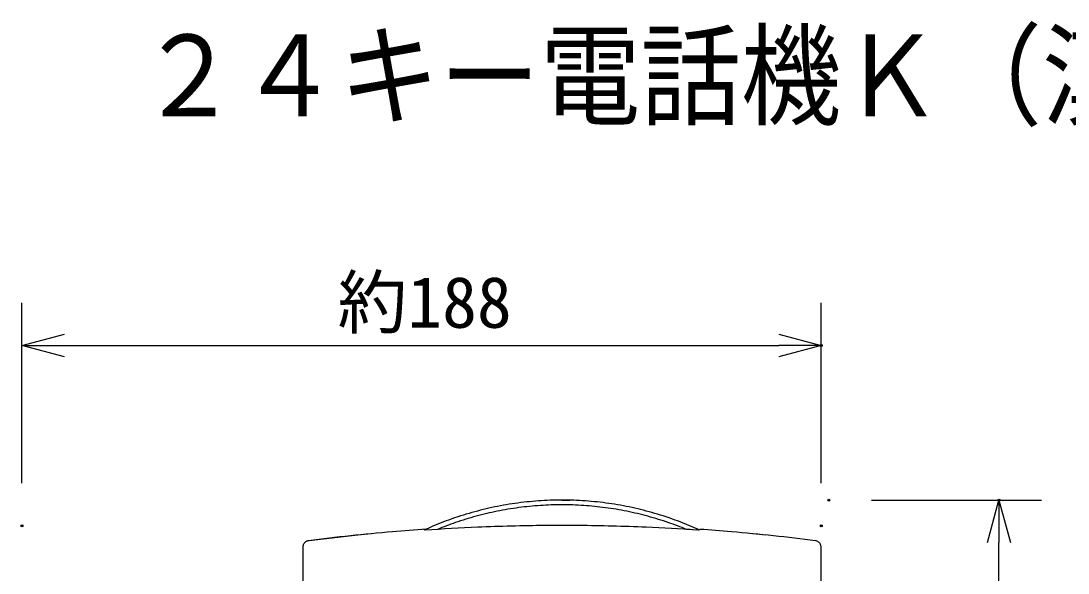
# Model space of a CAD drawing. Units: millimetres, scale not verified. Extents: x -62 to 63, y -57 to 58.
# Drawn here: x -41.02 to 8.24, y 31.8 to 57.77 of the extents above; entities that cross this region are included whole.
import ezdxf
from ezdxf.enums import TextEntityAlignment as Align

# ---------------------------------------------------------------- set-up
doc = ezdxf.new("R2010")
doc.units = ezdxf.units.MM
doc.header["$LTSCALE"] = 0.191441
doc.header["$PDMODE"] = 32
doc.header["$PDSIZE"] = 0.0957
doc.linetypes.add('DOUBLE_CHAIN2', pattern=[12.8, 9, -1, 0.6, -0.6, 0.6, -1])
for name, color, linetype in [('0-0_MOJI1', 2, 'Continuous'), ('0-3_GAIKEI', 1, 'Continuous'), ('0-4_SUNPO', 3, 'Continuous'), ('0-5_DEFPOINTS', 7, 'Continuous')]:
    doc.layers.add(name, color=color, linetype=linetype)
doc.styles.add('ＭＳ ゴシック', font='')
doc.styles.get('ＭＳ ゴシック').set_extended_font_data('MS Gothic')

# ---------------------------------------------------------------- blocks, each defined once
blk = doc.blocks.new('_OPEN30')
at = {"layer": '0-5_DEFPOINTS'}
blk.add_line((0, 0), (-1, 0), dxfattribs=at)
blk.add_lwpolyline([(-1, 0.26795), (0, 0), (-1, -0.26795)], dxfattribs=at)

msp = doc.modelspace()

# ---------------------------------------------------------------- linework, layer by layer
at = {"layer": '0-3_GAIKEI', "linetype": 'DOUBLE_CHAIN2'}
msp.add_line((-15.5731, 35.2312), (-15.195, 35.2312), dxfattribs=at)
at = {"layer": '0-3_GAIKEI'}
for p, q in [((-25.1716, 33.587), (-27.4669, 33.3213)), ((-9.1445, 33.8151), (-9.7178, 33.8526))]:
    msp.add_line(p, q, dxfattribs=at)
at = {"layer": '0-3_GAIKEI', "color": 7}
for p, q in [((-22.0626, 33.8556), (-22.0911, 33.8536)), ((-22.0626, 33.8556), (-22.063, 33.8557)), ((-22.0012, 33.8148), (-22.0628, 33.8557)), ((-9.0831, 33.8557), (-9.0835, 33.8556)), ((-9.0549, 33.8536), (-9.0835, 33.8556)), ((-27.4669, 33.3213), (-27.4998, 33.3171)), ((-3.3731, -14.0826), (-3.3843, 33.0198))]:
    msp.add_line(p, q, dxfattribs=at)
for centre, radius, start, end in [((-15.5731, 19.6417), 15.5895, 100.17679, 104.24616), ((-15.5732, 19.6423), 15.5889, 96.10713, 100.17702), ((-15.5731, 19.6422), 15.589, 92.03727, 96.10734), ((-15.5731, 19.6422), 15.589, 87.96737, 92.03749), ((-15.573, 19.6422), 15.589, 83.89752, 87.96758), ((-15.5729, 19.6423), 15.5889, 79.82784, 83.89772), ((-15.5729, 19.6419), 15.5893, 75.7587, 79.82809), ((-15.5737, 19.6439), 15.5872, 104.24604, 108.31583), ((-15.5727, 19.643), 15.5882, 71.68918, 75.75871), ((-15.5719, 19.6383), 15.5931, 108.31574, 114.45687), ((-15.573, -59.1559), 93.1927, 91.46129, 92.43548), ((-15.5731, -59.1533), 93.19, 90.48709, 91.46129), ((-15.5731, -59.1566), 93.1933, 89.51291, 90.48709), ((-15.573, -59.1532), 93.19, 88.53871, 89.51292), ((-15.5731, -59.1562), 93.193, 87.56452, 88.53871), ((-15.5763, 19.633), 15.5989, 65.66124, 71.68803), ((-15.5727, -59.3893), 93.4706, 94.89417, 97.33107), ((-15.5736, -59.3777), 93.459, 93.91837, 94.8942), ((-15.5729, -59.1584), 93.1952, 92.43548, 93.95518), ((-15.5733, -59.1605), 93.1973, 86.10332, 87.56451), ((-15.5729, -59.3833), 93.4647, 85.10664, 86.01837), ((-15.5741, -59.3949), 93.4762, 82.669, 85.10657), ((36435.965, 15.917), 36463.7308, 179.97313, 179.98334), ((-27.4621, 33.0196), 0.2997, 168.79536, 180), ((-27.4623, 33.0197), 0.2995, 158.80295, 168.80104), ((-27.4619, 33.0195), 0.2999, 148.80641, 158.80542), ((-27.4618, 33.0195), 0.3001, 138.80533, 148.80968), ((-27.4616, 33.0193), 0.3003, 128.80802, 138.80845), ((-27.4615, 33.0192), 0.3004, 118.81962, 128.81145), ((-27.4615, 33.0192), 0.3004, 108.83507, 118.82121), ((-27.4614, 33.019), 0.3007, 97.33402, 108.83972), ((-3.6847, 33.019), 0.3007, 71.47619, 82.66603), ((-3.6846, 33.0193), 0.3004, 61.49701, 71.48186), ((-3.6847, 33.0192), 0.3005, 51.5104, 61.49944), ((-3.6845, 33.0193), 0.3003, 41.51437, 51.51365), ((-3.6844, 33.0195), 0.3001, 31.51325, 41.51748), ((-3.6842, 33.0195), 0.2999, 21.51596, 31.51668), ((-3.6839, 33.0197), 0.2995, 11.51886, 21.51758), ((-3.684, 33.0196), 0.2997, 0, 11.52363)]:
    msp.add_arc(centre, radius, start, end, dxfattribs=at)
at = {"layer": '0-3_GAIKEI'}
for centre, radius, start, end in [((-15.5731, 19.6207), 15.3892, 93.78424, 97.58875), ((-15.5731, 19.6207), 15.3892, 89.97998, 93.78441), ((-15.573, 19.6207), 15.3892, 86.17572, 89.98015), ((-15.573, 19.6207), 15.3892, 82.37138, 86.17589), ((-15.5731, 19.6202), 15.3897, 101.39328, 105.19881), ((-15.5732, 19.6208), 15.3891, 97.58858, 101.39346), ((-15.5729, 19.6208), 15.3891, 78.56667, 82.37155), ((-15.573, 19.6203), 15.3897, 74.7613, 78.56685), ((-15.569, 19.6087), 15.402, 109.00524, 112.36002), ((-15.574, 19.6233), 15.3866, 105.19866, 109.00557), ((-15.5722, 19.6231), 15.3867, 70.95458, 74.76144), ((-15.5761, 19.6112), 15.3993, 67.63968, 70.95519), ((-15.5737, -59.38), 93.4611, 95.51286, 95.89433), ((-97.5953, 167.1946), 160.0426, 303.5504, 303.57176), ((-15.5724, -59.3797), 93.4608, 84.10635, 84.48792)]:
    msp.add_arc(centre, radius, start, end, dxfattribs=at)
at = {"layer": '0-4_SUNPO'}
for p, q in [((-40.9731, 36.0203), (-40.9731, 44.5037)), ((-3.3731, 36.0203), (-3.3731, 44.5037)), ((-38.9731, 42.5037), (-5.3731, 42.5037)), ((-1.015, 35.2312), (6.985, 35.2312)), ((4.985, -12.281), (4.985, 33.2312))]:
    msp.add_line(p, q, dxfattribs=at)
at = {"layer": '0-5_DEFPOINTS'}
for p in [(-3.3731, 42.5037), (-3.015, 35.2312), (4.985, 35.2312), (-40.9731, 34.0203), (-3.3731, 34.0203)]:
    msp.add_point(p, dxfattribs=at)

# ---------------------------------------------------------------- block references
at = {"layer": '0-4_SUNPO', "xscale": 2, "yscale": 2}
for p, rotation in [((-40.9731, 42.5037), 180), ((4.985, 35.2312), 90)]:
    msp.add_blockref('_OPEN30', p, dxfattribs=dict(at, rotation=rotation))
msp.add_blockref('_OPEN30', (-3.3731, 42.5037), dxfattribs=at)

# ---------------------------------------------------------------- texts
at = {"layer": '0-0_MOJI1', "style": 'ＭＳ ゴシック', "width": 0.9}
msp.add_text('２４キー電話機Ｋ（漢字表示付）', height=3.848, dxfattribs=at).set_placement((-35.5, 52.1178), align=Align.BOTTOM_LEFT)
at = {"layer": '0-4_SUNPO', "style": 'ＭＳ ゴシック'}
msp.add_text('約188', height=2.406, dxfattribs=at).set_placement((-26.1265, 42.6132), align=Align.BOTTOM_LEFT)

doc.saveas('drawing.dxf')
